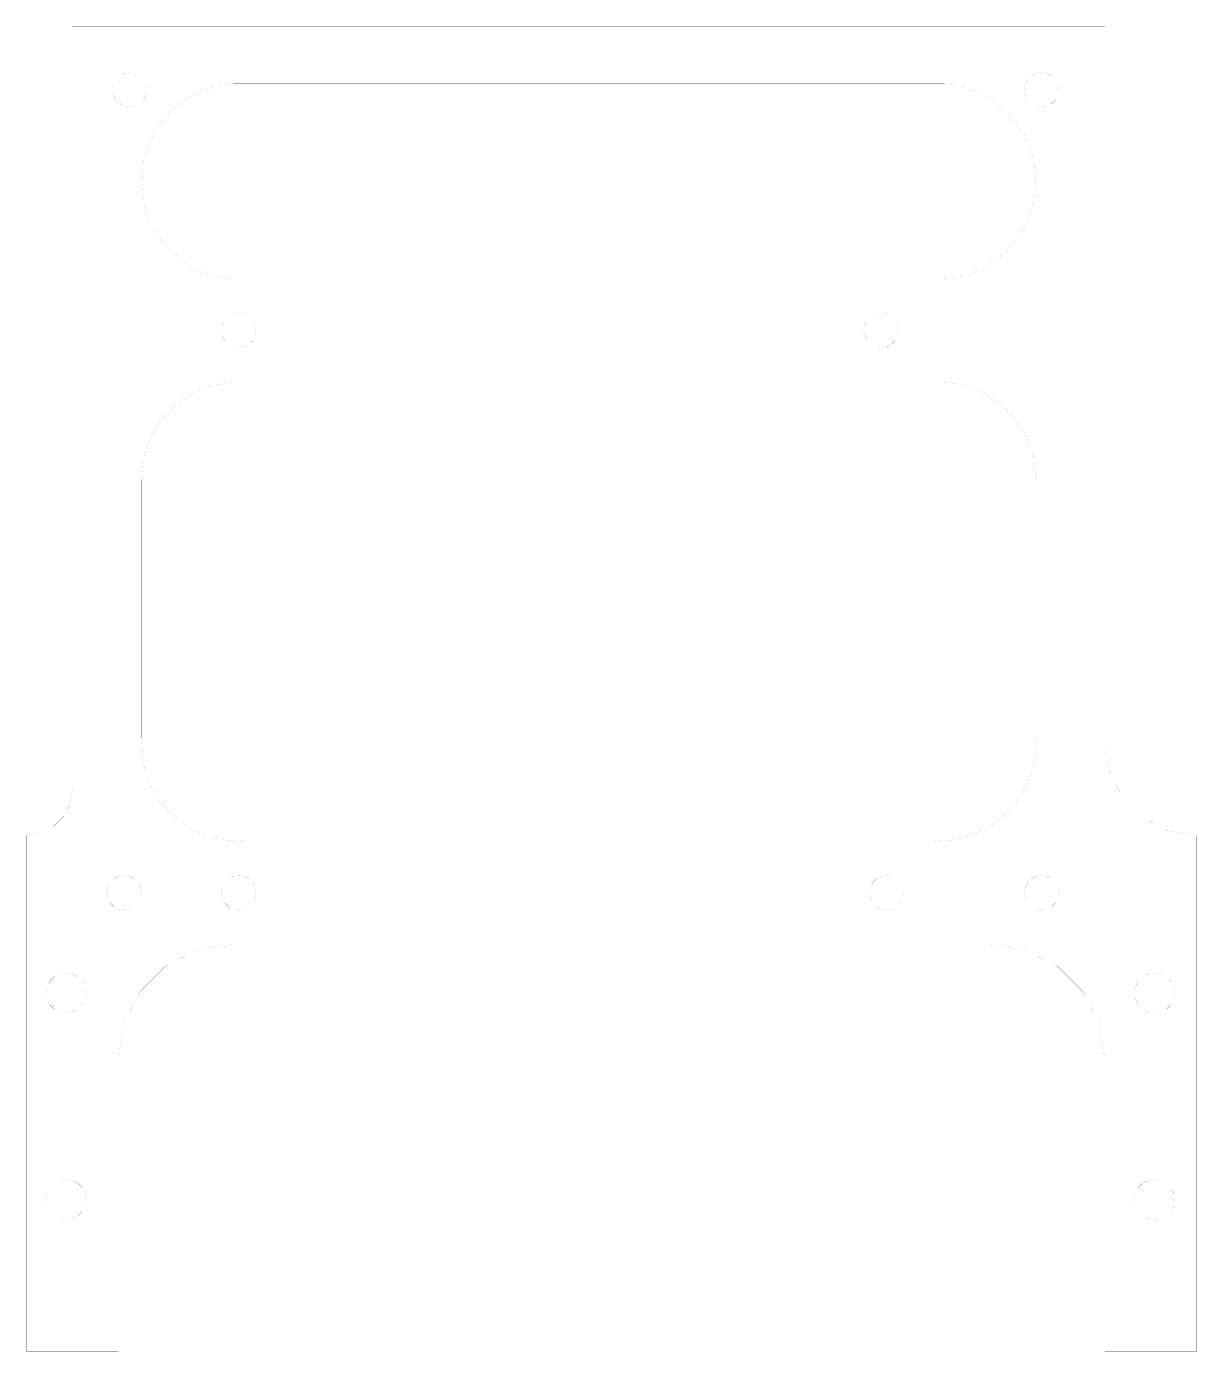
# Model space of a CAD drawing. Extents: x 0.04 to 4.06, y 0.05 to 4.6.
import ezdxf

# ---------------------------------------------------------------- set-up
doc = ezdxf.new("R2010")
doc.units = 0
doc.layers.get('0').update_dxf_attribs({"linetype": 'CONTINUOUS'})

msp = doc.modelspace()

# ---------------------------------------------------------------- linework, layer by layer
at = {"color": 1, "const_width": 0.000149}
for points in [[(0.039388, 0.0523), (0.039388, 1.82379), (0.088053, 1.83154), (0.131999, 1.85394), (0.166829, 1.88878), (0.170085, 1.89513), (0.189236, 1.93272), (0.196832, 1.9809), (0.19694, 1.98139), (0.196832, 1.98193), (0.196832, 4.5995), (3.74018, 4.5995), (3.74018, 2.13938), (3.74007, 2.13889), (3.74018, 2.1384), (3.75549, 2.0415), (3.80024, 1.95367), (3.8699, 1.884), (3.95774, 1.83925), (4.05436, 1.82394), (4.05512, 1.82379), (4.05512, 0.0523), (3.74018, 0.0523), (3.74018, 1.05545), (3.74029, 1.05621), (3.74018, 1.05697), (3.72097, 1.1779), (3.66504, 1.28765), (3.5779, 1.37478), (3.46815, 1.43072), (3.34694, 1.44993), (3.34646, 1.44997), (3.34597, 1.44993), (0.748535, 1.44993), (0.748047, 1.44997), (0.747939, 1.44997), (0.747558, 1.44993), (0.626357, 1.43072), (0.516601, 1.37478), (0.429471, 1.28765), (0.373481, 1.1779), (0.354329, 1.05697), (0.354221, 1.05621), (0.354329, 1.05545), (0.354329, 0.0523), (0.039388, 0.0523)], [(0.449978, 4.36469), (0.452854, 4.38297), (0.45101, 4.39464), (0.449978, 4.40126), (0.441569, 4.41775), (0.42844, 4.43088), (0.411947, 4.43924), (0.393718, 4.44217), (0.375435, 4.43924), (0.358942, 4.43088), (0.345811, 4.41775), (0.337457, 4.40126), (0.336372, 4.39464), (0.334526, 4.38297), (0.337457, 4.36469), (0.345811, 4.34819), (0.358942, 4.33513), (0.375435, 4.32671), (0.393718, 4.32383), (0.411947, 4.32671), (0.42844, 4.33513), (0.432943, 4.33957), (0.441569, 4.34819), (0.449978, 4.36469)], [(3.48888, 4.33513), (3.50407, 4.32736), (3.50537, 4.32671), (3.5236, 4.32383), (3.54189, 4.32671), (3.55838, 4.33513), (3.5715, 4.34819), (3.57986, 4.36469), (3.58279, 4.38297), (3.58094, 4.39464), (3.57986, 4.40126), (3.5715, 4.41775), (3.55838, 4.43088), (3.54189, 4.43924), (3.5236, 4.44217), (3.50537, 4.43924), (3.50407, 4.43858), (3.48888, 4.43088), (3.47575, 4.41775), (3.46733, 4.40126), (3.46631, 4.39464), (3.46446, 4.38297), (3.46733, 4.36469), (3.47575, 4.34819), (3.48888, 4.33513)], [(0.747939, 4.40121), (0.715332, 4.39865), (0.70855, 4.39703), (0.664279, 4.38639), (0.615722, 4.36626), (0.570964, 4.33886), (0.553386, 4.32383), (0.531033, 4.30474), (0.496907, 4.26481), (0.469456, 4.22), (0.449382, 4.17144), (0.444879, 4.15272), (0.437067, 4.12039), (0.432943, 4.06803), (0.437067, 4.01568), (0.449382, 3.96457), (0.469456, 3.91607), (0.496907, 3.87125), (0.531033, 3.83132), (0.570964, 3.79719), (0.615722, 3.76975), (0.664279, 3.74968), (0.70855, 3.73904), (0.715332, 3.73742), (0.747939, 3.73486), (0.747939, 3.73329), (3.18907, 3.73329), (3.18907, 3.73486), (3.22168, 3.73742), (3.27274, 3.74968), (3.32124, 3.76975), (3.36604, 3.79719), (3.40597, 3.83132), (3.43576, 3.86615), (3.44011, 3.87125), (3.46446, 3.91103), (3.46756, 3.91607), (3.48762, 3.96457), (3.49994, 4.01568), (3.50407, 4.06803), (3.49994, 4.12039), (3.49214, 4.15272), (3.48762, 4.17144), (3.46756, 4.22), (3.46446, 4.22499), (3.44011, 4.26481), (3.43576, 4.26992), (3.40597, 4.30474), (3.36604, 4.33886), (3.32124, 4.36626), (3.27274, 4.38639), (3.22168, 4.39865), (3.18907, 4.40121), (3.18907, 4.40278), (0.747939, 4.40278), (0.747939, 4.40121)], [(0.785969, 3.49994), (0.801215, 3.50771), (0.802463, 3.50836), (0.815593, 3.52143), (0.824001, 3.53792), (0.826878, 3.55621), (0.824001, 3.57449), (0.815593, 3.59099), (0.802463, 3.60411), (0.785969, 3.61247), (0.774957, 3.61421), (0.76774, 3.6154), (0.749457, 3.61247), (0.747939, 3.61171), (0.732964, 3.60411), (0.719835, 3.59099), (0.711481, 3.57449), (0.70855, 3.55621), (0.711481, 3.53792), (0.719835, 3.52143), (0.732964, 3.50836), (0.734213, 3.50771), (0.747939, 3.50071), (0.749457, 3.49994), (0.76774, 3.49707), (0.785969, 3.49994)], [(2.95415, 3.49994), (2.97244, 3.49707), (2.99072, 3.49994), (3.00597, 3.50771), (3.00722, 3.50836), (3.02029, 3.52143), (3.02869, 3.53792), (3.03162, 3.55621), (3.02869, 3.57449), (3.02029, 3.59099), (3.00722, 3.60411), (2.99072, 3.61247), (2.97244, 3.6154), (2.95415, 3.61247), (2.95199, 3.61133), (2.93767, 3.60411), (2.92458, 3.59099), (2.91618, 3.57449), (2.91331, 3.55621), (2.91618, 3.53792), (2.92458, 3.52143), (2.93767, 3.50836), (2.93892, 3.50771), (2.95415, 3.49994)], [(3.14974, 1.80567), (3.16928, 1.80414), (3.18907, 1.80567), (3.22168, 1.80826), (3.27274, 1.82053), (3.32124, 1.8406), (3.36604, 1.86806), (3.40597, 1.90218), (3.43576, 1.93701), (3.44011, 1.94211), (3.46446, 1.98193), (3.46756, 1.98693), (3.48762, 2.03549), (3.49994, 2.08653), (3.50407, 2.13889), (3.5025, 2.15847), (3.50407, 2.15847), (3.50407, 3.04454), (3.49994, 3.09679), (3.48762, 3.14785), (3.46756, 3.19635), (3.44011, 3.24115), (3.43576, 3.24625), (3.40597, 3.28108), (3.36604, 3.31521), (3.32124, 3.34267), (3.27274, 3.36274), (3.22168, 3.37506), (3.18907, 3.37761), (3.18907, 3.37918), (0.747939, 3.37918), (0.747939, 3.37761), (0.715332, 3.37506), (0.664279, 3.36274), (0.615722, 3.34267), (0.570964, 3.31521), (0.531033, 3.28108), (0.496907, 3.24115), (0.469456, 3.19635), (0.464844, 3.18517), (0.449382, 3.14785), (0.437067, 3.09679), (0.432943, 3.04454), (0.432943, 2.15847), (0.434517, 2.15847), (0.43316, 2.14139), (0.432943, 2.13889), (0.43316, 2.13639), (0.437067, 2.08653), (0.449382, 2.03549), (0.469456, 1.98693), (0.496907, 1.94211), (0.531033, 1.90218), (0.570964, 1.86806), (0.615722, 1.8406), (0.664279, 1.82053), (0.70855, 1.8099), (0.715332, 1.80826), (0.747939, 1.80567), (0.76774, 1.80414), (0.787272, 1.80567), (0.787272, 1.80414), (3.14974, 1.80414), (3.14974, 1.80567)], [(0.432943, 1.62582), (0.43316, 1.62706), (0.432943, 1.62831), (0.430285, 1.64535), (0.421875, 1.66183), (0.4088, 1.67497), (0.392307, 1.68332), (0.374024, 1.68619), (0.371799, 1.68588), (0.35574, 1.68332), (0.339247, 1.67497), (0.326118, 1.66183), (0.317763, 1.64535), (0.314833, 1.62706), (0.317763, 1.60883), (0.326118, 1.59233), (0.339247, 1.57921), (0.352268, 1.5726), (0.35574, 1.57081), (0.374024, 1.56793), (0.392307, 1.57081), (0.395779, 1.5726), (0.4088, 1.57921), (0.421875, 1.59233), (0.430285, 1.60883), (0.432943, 1.62582)], [(0.785969, 1.57081), (0.789442, 1.5726), (0.802463, 1.57921), (0.815593, 1.59233), (0.824001, 1.60883), (0.826878, 1.62706), (0.824001, 1.64535), (0.815593, 1.66183), (0.802463, 1.67497), (0.785969, 1.68332), (0.774957, 1.68506), (0.76774, 1.68619), (0.749457, 1.68332), (0.747939, 1.68257), (0.732964, 1.67497), (0.719835, 1.66183), (0.711481, 1.64535), (0.70855, 1.62706), (0.711481, 1.60883), (0.719835, 1.59233), (0.732964, 1.57921), (0.745985, 1.5726), (0.747939, 1.57161), (0.749457, 1.57081), (0.76774, 1.56793), (0.785969, 1.57081)], [(3.01042, 1.57081), (3.01389, 1.5726), (3.02692, 1.57921), (3.03999, 1.59233), (3.04839, 1.60883), (3.05132, 1.62706), (3.04839, 1.64535), (3.03999, 1.66183), (3.02692, 1.67497), (3.01042, 1.68332), (2.99214, 1.68619), (2.97385, 1.68332), (2.95736, 1.67497), (2.95199, 1.66954), (2.94422, 1.66183), (2.93587, 1.64535), (2.933, 1.62706), (2.93587, 1.60883), (2.94422, 1.59233), (2.95736, 1.57921), (2.97038, 1.5726), (2.97385, 1.57081), (2.99214, 1.56793), (3.01042, 1.57081)], [(3.50537, 1.57081), (3.5236, 1.56793), (3.54189, 1.57081), (3.54536, 1.5726), (3.55838, 1.57921), (3.5715, 1.59233), (3.57986, 1.60883), (3.58279, 1.62706), (3.57986, 1.64535), (3.5715, 1.66183), (3.55838, 1.67497), (3.54189, 1.68332), (3.5236, 1.68619), (3.51639, 1.68506), (3.50537, 1.68332), (3.48888, 1.67497), (3.47575, 1.66183), (3.46733, 1.64535), (3.46446, 1.62706), (3.46733, 1.60883), (3.47575, 1.59233), (3.48888, 1.57921), (3.50185, 1.5726), (3.50537, 1.57081)], [(0.153863, 1.21696), (0.175185, 1.2136), (0.19656, 1.21696), (0.196832, 1.21712), (0.215767, 1.22678), (0.231011, 1.24202), (0.235135, 1.25005), (0.240831, 1.26123), (0.244194, 1.28261), (0.240831, 1.30393), (0.231011, 1.32313), (0.215767, 1.33843), (0.196832, 1.34804), (0.19656, 1.3482), (0.175185, 1.35156), (0.153863, 1.3482), (0.134657, 1.33843), (0.119358, 1.32313), (0.109592, 1.30393), (0.106174, 1.28261), (0.109592, 1.26123), (0.115289, 1.25005), (0.119358, 1.24202), (0.134657, 1.22678), (0.153863, 1.21696)], [(3.89008, 1.21696), (3.9114, 1.2136), (3.93278, 1.21696), (3.95199, 1.22678), (3.96724, 1.24202), (3.97136, 1.25005), (3.97706, 1.26123), (3.98042, 1.28261), (3.97706, 1.30393), (3.96724, 1.32313), (3.95199, 1.33843), (3.93278, 1.3482), (3.9114, 1.35156), (3.89008, 1.3482), (3.87088, 1.33843), (3.85558, 1.32313), (3.84581, 1.30393), (3.84244, 1.28261), (3.84581, 1.26123), (3.85151, 1.25005), (3.85558, 1.24202), (3.87088, 1.22678), (3.89008, 1.21696)], [(0.153863, 0.508301), (0.175185, 0.504937), (0.19656, 0.508301), (0.196832, 0.508464), (0.215767, 0.518121), (0.231011, 0.533365), (0.240831, 0.552572), (0.244194, 0.573947), (0.240831, 0.595269), (0.23584, 0.605035), (0.231011, 0.614475), (0.215767, 0.629775), (0.196832, 0.639378), (0.19656, 0.63954), (0.175185, 0.642904), (0.153863, 0.63954), (0.134657, 0.629775), (0.119358, 0.614475), (0.114529, 0.605035), (0.109592, 0.595269), (0.106174, 0.573947), (0.109592, 0.552572), (0.119358, 0.533365), (0.134657, 0.518121), (0.153863, 0.508301)], [(3.89008, 0.508301), (3.9114, 0.504937), (3.93278, 0.508301), (3.95199, 0.518121), (3.96724, 0.533365), (3.97706, 0.552572), (3.98042, 0.573947), (3.97706, 0.595269), (3.97206, 0.605035), (3.96724, 0.614475), (3.95199, 0.629775), (3.93278, 0.63954), (3.9114, 0.642904), (3.89008, 0.63954), (3.87088, 0.629775), (3.85558, 0.614475), (3.85075, 0.605035), (3.84581, 0.595269), (3.84244, 0.573947), (3.84581, 0.552572), (3.85558, 0.533365), (3.87088, 0.518121), (3.89008, 0.508301)]]:
    msp.add_lwpolyline(points, close=True, dxfattribs=at)

doc.saveas('drawing.dxf')
